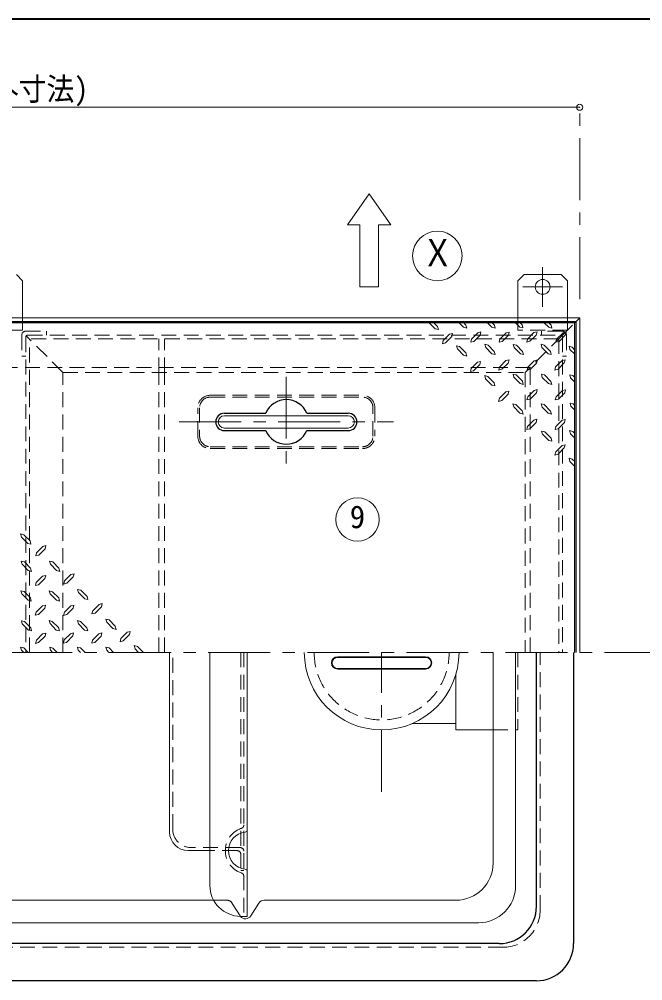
# Model space of a CAD drawing. Units: millimetres at full size, sheet at 1:10; details may follow other scales. Extents: x -2088 to 1962, y -1408 to 1402.
# Drawn here: x -1111 to -607, y 626 to 1402 of the extents above; entities that cross this region are included whole.
import ezdxf
from ezdxf.enums import TextEntityAlignment as Align

# ---------------------------------------------------------------- set-up
doc = ezdxf.new("R2010")
doc.units = ezdxf.units.MM
doc.header["$LTSCALE"] = 10
doc.header["$PDMODE"] = 32
doc.header["$PDSIZE"] = 5
doc.linetypes.add('CHAIN1', pattern=[8, 5, -1, 1, -1])
doc.linetypes.add('DASHED1', pattern=[1.8, 1.2, -0.6])
doc.layers.add('0-0_ﾚｲﾔ1', color=4, linetype='Continuous', lineweight=9)
doc.styles.add('ＭＳ ゴシック', font='')
doc.styles.get('ＭＳ ゴシック').set_extended_font_data('MS Gothic')

msp = doc.modelspace()

# ---------------------------------------------------------------- linework, layer by layer
at = {"layer": '0-0_ﾚｲﾔ1', "color": 1, "lineweight": 40}
msp.add_line((1961.89, 1402.3), (-2088.11, 1402.3), dxfattribs=at)
at = {"layer": '0-0_ﾚｲﾔ1'}
for p, q in [((-658.11, 1331.3), (-1598.11, 1331.3)), ((-1108.11, 1191.3), (-1113.11, 1196.3)), ((-703.11, 1196.3), (-708.11, 1191.3)), ((-703.11, 1196.3), (-673.11, 1196.3)), ((-668.11, 1191.3), (-673.11, 1196.3)), ((-1108.11, 1191.3), (-1108.11, 1161.3)), ((-708.11, 1191.3), (-708.11, 1161.3)), ((-668.11, 1191.3), (-668.11, 1161.3)), ((-779.66, 1157.3), (-774.81, 1152.56)), ((-755.52, 1157.3), (-751.91, 1153.69)), ((-751.83, 1157.3), (-750.06, 1155.53)), ((-732.62, 1157.3), (-729, 1153.69)), ((-728.84, 1157.3), (-727.08, 1155.53)), ((-709.98, 1157.3), (-706.58, 1153.77)), ((-706.34, 1157.3), (-704.66, 1155.62)), ((-686.74, 1157.3), (-683.12, 1153.69)), ((-683.04, 1157.3), (-681.27, 1155.53)), ((-661.11, 1158.3), (-662.11, 1157.3)), ((-749.33, 1153.04), (-751.91, 1153.69)), ((-750.06, 1155.53), (-749.33, 1153.04)), ((-726.43, 1152.96), (-729, 1153.69)), ((-727.08, 1155.53), (-726.43, 1152.96)), ((-704.01, 1153.12), (-706.58, 1153.77)), ((-704.66, 1155.62), (-704.01, 1153.12)), ((-680.55, 1152.96), (-683.12, 1153.69)), ((-681.27, 1155.53), (-680.55, 1152.96)), ((-768.46, 1142.92), (-769.1, 1140.43)), ((-766.53, 1141.07), (-769.1, 1140.43)), ((-766.53, 1141.07), (-761.47, 1146.13)), ((-745.56, 1144.12), (-746.2, 1141.63)), ((-743.63, 1142.28), (-746.2, 1141.63)), ((-743.63, 1142.28), (-738.57, 1147.34)), ((-722.66, 1144.04), (-723.3, 1141.55)), ((-720.73, 1142.2), (-723.3, 1141.55)), ((-720.73, 1142.2), (-715.66, 1147.26)), ((-700.24, 1144.2), (-700.88, 1141.71)), ((-698.31, 1142.36), (-700.88, 1141.71)), ((-698.31, 1142.36), (-693.24, 1147.42)), ((-676.77, 1144.04), (-677.41, 1141.55)), ((-674.84, 1142.2), (-677.41, 1141.55)), ((-674.84, 1142.2), (-669.78, 1147.26)), ((-756.97, 1136.17), (-757.61, 1138.74)), ((-755.12, 1138.1), (-757.61, 1138.74)), ((-756.97, 1136.17), (-751.91, 1131.11)), ((-755.12, 1138.1), (-750.06, 1132.95)), ((-734.07, 1137.37), (-734.71, 1139.95)), ((-732.22, 1139.3), (-734.71, 1139.95)), ((-734.07, 1137.37), (-729, 1132.31)), ((-732.22, 1139.3), (-727.16, 1134.16)), ((-727.16, 1134.16), (-726.43, 1131.67)), ((-711.16, 1137.29), (-711.81, 1139.87)), ((-709.32, 1139.22), (-711.81, 1139.87)), ((-711.16, 1137.29), (-706.1, 1132.23)), ((-709.32, 1139.22), (-704.25, 1134.08)), ((-704.25, 1134.08), (-703.53, 1131.59)), ((-688.74, 1137.45), (-689.39, 1140.03)), ((-686.9, 1139.38), (-689.39, 1140.03)), ((-688.74, 1137.45), (-683.68, 1132.39)), ((-686.9, 1139.38), (-681.83, 1134.24)), ((-681.83, 1134.24), (-681.11, 1131.75)), ((-664.16, 1137.7), (-666.73, 1138.34)), ((-666, 1135.77), (-666.73, 1138.34)), ((-666, 1135.77), (-662.11, 1131.87)), ((-664.16, 1137.7), (-662.11, 1135.35)), ((-749.33, 1130.46), (-751.91, 1131.11)), ((-750.06, 1132.95), (-749.33, 1130.46)), ((-726.43, 1131.67), (-729, 1132.31)), ((-703.53, 1131.59), (-706.1, 1132.23)), ((-681.11, 1131.75), (-683.68, 1132.39)), ((-745.8, 1120.42), (-746.44, 1117.93)), ((-743.87, 1118.57), (-746.44, 1117.93)), ((-743.87, 1118.57), (-738.81, 1123.63)), ((-722.9, 1121.62), (-723.54, 1119.13)), ((-720.97, 1119.78), (-723.54, 1119.13)), ((-720.97, 1119.78), (-715.91, 1124.84)), ((-699.99, 1121.54), (-700.64, 1119.05)), ((-698.07, 1119.7), (-700.64, 1119.05)), ((-698.07, 1119.7), (-693, 1124.76)), ((-677.58, 1121.7), (-678.22, 1119.21)), ((-675.65, 1119.86), (-678.22, 1119.21)), ((-675.65, 1119.86), (-670.58, 1124.92)), ((-734.23, 1112.14), (-734.87, 1114.71)), ((-732.38, 1114.07), (-734.87, 1114.71)), ((-734.23, 1112.14), (-729.16, 1107.08)), ((-732.38, 1114.07), (-727.32, 1108.93)), ((-711.33, 1113.35), (-711.97, 1115.92)), ((-709.48, 1115.28), (-711.97, 1115.92)), ((-711.33, 1113.35), (-706.26, 1108.28)), ((-709.48, 1115.28), (-704.41, 1110.13)), ((-704.41, 1110.13), (-703.69, 1107.64)), ((-688.42, 1113.27), (-689.07, 1115.84)), ((-686.58, 1115.2), (-689.07, 1115.84)), ((-688.42, 1113.27), (-683.36, 1108.2)), ((-686.58, 1115.2), (-681.51, 1110.05)), ((-681.51, 1110.05), (-680.79, 1107.56)), ((-663.67, 1114.71), (-666.24, 1115.36)), ((-665.52, 1112.78), (-666.24, 1115.36)), ((-665.52, 1112.78), (-662.11, 1109.37)), ((-663.67, 1114.71), (-662.11, 1113.15)), ((-726.59, 1106.44), (-729.16, 1107.08)), ((-727.32, 1108.93), (-726.59, 1106.44)), ((-703.69, 1107.64), (-706.26, 1108.28)), ((-680.79, 1107.56), (-683.36, 1108.2)), ((-723.06, 1096.39), (-723.7, 1093.9)), ((-721.13, 1094.54), (-723.7, 1093.9)), ((-721.13, 1094.54), (-716.07, 1099.61)), ((-700.16, 1097.6), (-700.8, 1095.11)), ((-698.23, 1095.75), (-700.8, 1095.11)), ((-698.23, 1095.75), (-693.16, 1100.81)), ((-677.25, 1097.52), (-677.9, 1095.03)), ((-675.33, 1095.67), (-677.9, 1095.03)), ((-675.33, 1095.67), (-670.26, 1100.73)), ((-711.49, 1089.4), (-712.13, 1091.97)), ((-709.64, 1091.33), (-712.13, 1091.97)), ((-711.49, 1089.4), (-706.42, 1084.34)), ((-709.64, 1091.33), (-704.58, 1086.19)), ((-688.58, 1089.32), (-689.23, 1091.89)), ((-686.74, 1091.25), (-689.23, 1091.89)), ((-688.58, 1089.32), (-683.52, 1084.26)), ((-686.74, 1091.25), (-681.67, 1086.11)), ((-663.35, 1091.89), (-665.92, 1092.53)), ((-665.28, 1089.96), (-665.92, 1092.53)), ((-665.28, 1089.96), (-662.11, 1086.79)), ((-663.35, 1091.89), (-662.11, 1090.65)), ((-703.85, 1083.7), (-706.42, 1084.34)), ((-704.58, 1086.19), (-703.85, 1083.7)), ((-680.95, 1083.62), (-683.52, 1084.26)), ((-681.67, 1086.11), (-680.95, 1083.62)), ((-700.32, 1073.65), (-700.96, 1071.16)), ((-698.39, 1071.8), (-700.96, 1071.16)), ((-698.39, 1071.8), (-693.33, 1076.87)), ((-677.41, 1073.57), (-678.06, 1071.08)), ((-675.49, 1071.72), (-678.06, 1071.08)), ((-675.49, 1071.72), (-670.42, 1076.78)), ((-686.33, 1069.31), (-688.91, 1069.95)), ((-688.18, 1067.38), (-688.91, 1069.95)), ((-688.18, 1067.38), (-683.12, 1062.4)), ((-686.33, 1069.31), (-681.27, 1064.25)), ((-681.27, 1064.25), (-680.55, 1061.68)), ((-663.75, 1069.63), (-666.33, 1070.28)), ((-665.6, 1067.7), (-666.33, 1070.28)), ((-665.6, 1067.7), (-662.11, 1064.07)), ((-663.75, 1069.63), (-662.11, 1067.99)), ((-680.55, 1061.68), (-683.12, 1062.4)), ((-677.49, 1053.16), (-672.43, 1058.22)), ((-675.57, 1051.31), (-670.58, 1056.37)), ((-677.49, 1053.16), (-678.14, 1050.59)), ((-675.57, 1051.31), (-678.14, 1050.59)), ((-664.16, 1047.37), (-666.73, 1048.02)), ((-666, 1045.45), (-666.73, 1048.02)), ((-666, 1045.45), (-662.11, 1041.39)), ((-664.16, 1047.37), (-662.11, 1045.33)), ((-1109.66, 986.93), (-1107.09, 986.2)), ((-1108.94, 984.36), (-1109.66, 986.93)), ((-1102.03, 981.22), (-1107.09, 986.2)), ((-1103.88, 979.29), (-1108.94, 984.36)), ((-1103.88, 979.29), (-1101.31, 978.65)), ((-1102.03, 981.22), (-1101.31, 978.65)), ((-1091.83, 976.8), (-1096.89, 971.74)), ((-1091.83, 976.8), (-1089.25, 977.45)), ((-1089.9, 974.95), (-1089.25, 977.45)), ((-1109.26, 964.99), (-1106.69, 964.35)), ((-1108.54, 962.5), (-1109.26, 964.99)), ((-1103.48, 957.36), (-1108.54, 962.5)), ((-1101.63, 959.28), (-1106.69, 964.35)), ((-1086.36, 964.91), (-1083.79, 964.27)), ((-1085.64, 962.42), (-1086.36, 964.91)), ((-1080.58, 957.28), (-1085.64, 962.42)), ((-1078.73, 959.2), (-1083.79, 964.27)), ((-1103.48, 957.36), (-1100.99, 956.71)), ((-1101.63, 959.28), (-1100.99, 956.71)), ((-1080.58, 957.28), (-1078.08, 956.63)), ((-1078.73, 959.2), (-1078.08, 956.63)), ((-1069.08, 954.06), (-1066.51, 954.7)), ((-1067.16, 952.21), (-1066.51, 954.7)), ((-1091.99, 952.86), (-1097.05, 947.79)), ((-1091.99, 952.86), (-1089.41, 953.5)), ((-1090.06, 951.01), (-1089.41, 953.5)), ((-1069.08, 954.06), (-1074.15, 949)), ((-1109.42, 941.04), (-1106.85, 940.4)), ((-1108.7, 938.55), (-1109.42, 941.04)), ((-1101.79, 935.34), (-1106.85, 940.4)), ((-1086.52, 940.96), (-1083.95, 940.32)), ((-1085.8, 938.47), (-1086.52, 940.96)), ((-1078.89, 935.26), (-1083.95, 940.32)), ((-1063.62, 942.17), (-1061.05, 941.53)), ((-1062.9, 939.68), (-1063.62, 942.17)), ((-1057.83, 934.53), (-1062.9, 939.68)), ((-1055.99, 936.46), (-1061.05, 941.53)), ((-1103.64, 933.41), (-1108.7, 938.55)), ((-1103.64, 933.41), (-1101.15, 932.77)), ((-1101.79, 935.34), (-1101.15, 932.77)), ((-1080.74, 933.33), (-1085.8, 938.47)), ((-1080.74, 933.33), (-1078.24, 932.69)), ((-1078.89, 935.26), (-1078.24, 932.69)), ((-1057.83, 934.53), (-1055.34, 933.89)), ((-1055.99, 936.46), (-1055.34, 933.89)), ((-1092.15, 928.91), (-1097.21, 923.85)), ((-1092.15, 928.91), (-1089.58, 929.55)), ((-1090.22, 927.06), (-1089.58, 929.55)), ((-1069.24, 928.83), (-1074.31, 923.77)), ((-1069.24, 928.83), (-1066.67, 929.47)), ((-1067.32, 926.98), (-1066.67, 929.47)), ((-1046.34, 930.03), (-1051.41, 924.97)), ((-1046.34, 930.03), (-1043.77, 930.68)), ((-1044.41, 928.19), (-1043.77, 930.68)), ((-1109.1, 916.86), (-1106.53, 916.21)), ((-1108.38, 914.37), (-1109.1, 916.86)), ((-1101.47, 911.15), (-1106.53, 916.21)), ((-1086.68, 917.02), (-1084.11, 916.37)), ((-1085.96, 914.53), (-1086.68, 917.02)), ((-1079.05, 911.31), (-1084.11, 916.37)), ((-1063.78, 916.94), (-1061.21, 916.29)), ((-1063.06, 914.45), (-1063.78, 916.94)), ((-1056.15, 911.23), (-1061.21, 916.29)), ((-1040.88, 918.14), (-1038.31, 917.5)), ((-1040.16, 915.65), (-1040.88, 918.14)), ((-1033.24, 912.44), (-1038.31, 917.5)), ((-1103.32, 909.22), (-1108.38, 914.37)), ((-1103.32, 909.22), (-1100.83, 908.58)), ((-1101.47, 911.15), (-1100.83, 908.58)), ((-1080.9, 909.38), (-1085.96, 914.53)), ((-1080.9, 909.38), (-1078.41, 908.74)), ((-1079.05, 911.31), (-1078.41, 908.74)), ((-1057.99, 909.3), (-1063.06, 914.45)), ((-1057.99, 909.3), (-1055.5, 908.66)), ((-1056.15, 911.23), (-1055.5, 908.66)), ((-1035.09, 910.51), (-1040.16, 915.65)), ((-1035.09, 910.51), (-1032.6, 909.87)), ((-1033.24, 912.44), (-1032.6, 909.87)), ((-1023.68, 907.53), (-1021.11, 908.18)), ((-1021.75, 905.69), (-1021.11, 908.18)), ((-1091.91, 906.25), (-1096.97, 901.19)), ((-1091.91, 906.25), (-1089.33, 906.89)), ((-1089.98, 904.4), (-1089.33, 906.89)), ((-1069.49, 906.41), (-1074.55, 901.35)), ((-1069.49, 906.41), (-1066.91, 907.05)), ((-1067.56, 904.56), (-1066.91, 907.05)), ((-1046.58, 906.33), (-1051.65, 901.27)), ((-1046.58, 906.33), (-1044.01, 906.97)), ((-1044.66, 904.48), (-1044.01, 906.97)), ((-1023.68, 907.53), (-1028.74, 902.47)), ((-1109.66, 895.64), (-1107.09, 894.92)), ((-1108.94, 893.07), (-1109.66, 895.64)), ((-1107.17, 891.3), (-1108.94, 893.07)), ((-1103.48, 891.3), (-1107.09, 894.92)), ((-1086.2, 895.48), (-1083.63, 894.84)), ((-1085.56, 892.99), (-1086.2, 895.48)), ((-1083.87, 891.3), (-1085.56, 892.99)), ((-1080.23, 891.3), (-1083.63, 894.84)), ((-1063.78, 895.64), (-1061.21, 894.92)), ((-1063.14, 893.07), (-1063.78, 895.64)), ((-1061.37, 891.3), (-1063.14, 893.07)), ((-1057.59, 891.3), (-1061.21, 894.92)), ((-1040.88, 895.56), (-1038.31, 894.92)), ((-1040.16, 893.07), (-1040.88, 895.56)), ((-1038.39, 891.3), (-1040.16, 893.07)), ((-1034.69, 891.3), (-1038.31, 894.92)), ((-1010.55, 891.3), (-1015.41, 896.04)), ((-989.36, 891.3), (-989.36, 746.3)), ((-853.61, 887.8), (-782.61, 887.8)), ((-728.11, 721.3), (-728.11, 891.3)), ((-709.89, 703.09), (-709.89, 891.3)), ((-853.61, 877.8), (-782.61, 877.8)), ((-758.11, 873.8), (-758.11, 828.8)), ((-758.11, 833.8), (-793.61, 833.8)), ((-758.11, 828.8), (-728.11, 828.8)), ((-926.86, 714.87), (-926.86, 747.73)), ((-974.36, 731.3), (-956.86, 731.3)), ((-1302.42, 691.3), (-953.79, 691.3)), ((-913.11, 691.3), (-758.11, 691.3)), ((-917.33, 688.98), (-923.88, 678.63)), ((-739.89, 673.09), (-1516.32, 673.09))]:
    msp.add_line(p, q, dxfattribs=at)
at = {"layer": '0-0_ﾚｲﾔ1', "linetype": 'CHAIN1'}
for p, q in [((-658.11, 1176.3), (-658.11, 1331.3)), ((-688.11, 1202.3), (-688.11, 1170.3)), ((-704.11, 1186.3), (-672.11, 1186.3)), ((-895.11, 1113.8), (-895.11, 1040.8)), ((-981.61, 1077.3), (-808.61, 1077.3)), ((-1918.11, 891.3), (-313.11, 891.3)), ((-818.11, 778.8), (-818.11, 891.3))]:
    msp.add_line(p, q, dxfattribs=at)
at = {"layer": '0-0_ﾚｲﾔ1', "color": 7, "lineweight": 18}
for p, q in [((-828.11, 1261.3), (-845.61, 1236.3)), ((-828.11, 1261.3), (-810.61, 1236.3)), ((-820.61, 1186.3), (-820.61, 1236.3)), ((-810.61, 1236.3), (-820.61, 1236.3)), ((-820.61, 1186.3), (-835.61, 1186.3)), ((-658.11, 1161.3), (-1598.11, 1161.3)), ((-661.11, 1158.3), (-1595.11, 1158.3)), ((-661.11, 1158.3), (-658.11, 1161.3)), ((-661.11, 1158.3), (-661.11, 891.3)), ((-658.11, 1161.3), (-658.11, 891.3)), ((-945.11, 1082.3), (-845.11, 1082.3)), ((-945.11, 1072.3), (-845.11, 1072.3)), ((-956.86, 891.3), (-956.86, 703.3)), ((-926.86, 891.3), (-926.86, 747.73)), ((-853.61, 887.3), (-782.61, 887.3)), ((-853.61, 878.3), (-782.61, 878.3)), ((-926.86, 714.87), (-926.86, 678.3)), ((-931.86, 678.3), (-926.86, 678.3))]:
    msp.add_line(p, q, dxfattribs=at)
at = {"layer": '0-0_ﾚｲﾔ1', "color": 5, "lineweight": 25}
for p, q in [((-662.11, 1157.3), (-1594.11, 1157.3)), ((-662.11, 891.3), (-662.11, 1157.3)), ((-945.11, 1084.3), (-911.69, 1084.3)), ((-878.52, 1084.3), (-845.11, 1084.3)), ((-945.11, 1070.3), (-911.69, 1070.3)), ((-878.52, 1070.3), (-845.11, 1070.3)), ((-693.11, 686.3), (-693.11, 891.3)), ((-663.11, 891.3), (-663.11, 656.3)), ((-723.11, 656.3), (-1533.11, 656.3)), ((-693.11, 626.3), (-1563.11, 626.3))]:
    msp.add_line(p, q, dxfattribs=at)
at = {"layer": '0-0_ﾚｲﾔ1', "linetype": 'DASHED1'}
for p, q in [((-1108.11, 1161.3), (-1108.11, 1151.3)), ((-708.11, 1161.3), (-708.11, 1151.3)), ((-672.57, 1146.83), (-662.11, 1157.3)), ((-668.11, 1161.3), (-668.11, 1151.3)), ((-1108.11, 1151.3), (-1148.11, 1151.3)), ((-1105.61, 1150.5), (-1088.81, 1150.5)), ((-1088.81, 1150.5), (-1088.81, 1147.3)), ((-668.11, 1151.3), (-708.11, 1151.3)), ((-688.91, 1150.5), (-688.91, 1147.3)), ((-672.11, 1150.5), (-688.91, 1150.5)), ((-1108.81, 1147.3), (-1108.81, 1130.5)), ((-675.11, 1144.3), (-1102.61, 1144.3)), ((-1102.61, 891.3), (-1102.61, 1144.3)), ((-998.11, 1117.3), (-998.11, 1144.3)), ((-993.61, 1117.3), (-993.61, 1144.3)), ((-675.11, 1144.3), (-675.11, 891.3)), ((-668.91, 1147.3), (-668.91, 1130.5)), ((-1105.61, 1130.5), (-1108.81, 1130.5)), ((-672.11, 1130.5), (-668.91, 1130.5)), ((-698.11, 1121.3), (-1558.11, 1121.3)), ((-698.11, 891.3), (-698.11, 1121.3)), ((-986.86, 748.8), (-986.86, 891.3)), ((-931.86, 891.3), (-931.86, 715.3)), ((-929.36, 891.3), (-929.36, 678.3)), ((-708.11, 891.3), (-708.11, 828.8)), ((-728.11, 828.8), (-708.11, 828.8)), ((-932.36, 733.8), (-971.86, 733.8)), ((-934.86, 731.3), (-956.86, 731.3)), ((-931.86, 715.3), (-929.36, 715.3)), ((-953.79, 691.3), (-943.11, 691.3)), ((-932.33, 678.63), (-938.88, 688.98))]:
    msp.add_line(p, q, dxfattribs=at)
at = {"layer": '0-0_ﾚｲﾔ1', "color": 7, "linetype": 'DASHED1', "lineweight": 18}
for p, q in [((-1105.61, 1145.7), (-1105.61, 891.3)), ((-1075.61, 1117.3), (-1105.14, 1146.83)), ((-1104.01, 1147.3), (-673.71, 1147.3)), ((-672.57, 1146.83), (-702.11, 1117.3)), ((-672.11, 1145.7), (-672.11, 891.3)), ((-1075.61, 1117.3), (-702.11, 1117.3)), ((-1075.61, 891.3), (-1075.61, 1117.3)), ((-998.11, 891.3), (-998.11, 1117.3)), ((-993.61, 891.3), (-993.61, 1117.3)), ((-702.11, 1117.3), (-702.11, 891.3)), ((-956.61, 1098.8), (-833.61, 1098.8)), ((-956.61, 1097.3), (-833.61, 1097.3)), ((-966.61, 1065.8), (-966.61, 1088.8)), ((-965.11, 1088.8), (-965.11, 1065.8)), ((-825.11, 1065.8), (-825.11, 1088.8)), ((-823.61, 1088.8), (-823.61, 1065.8)), ((-956.61, 1057.3), (-833.61, 1057.3)), ((-956.61, 1055.8), (-833.61, 1055.8)), ((-690.11, 683.3), (-690.11, 891.3)), ((-720.11, 653.3), (-1536.11, 653.3))]:
    msp.add_line(p, q, dxfattribs=at)
at = {"layer": '0-0_ﾚｲﾔ1', "color": 7, "lineweight": 18}
msp.add_lwpolyline([(-835.61, 1186.3), (-835.61, 1236.3), (-845.61, 1236.3)], dxfattribs=at)
at = {"layer": '0-0_ﾚｲﾔ1'}
for points in [[(-775.85, 1157.3), (-772.96, 1154.41), (-772.24, 1151.84), (-774.81, 1152.56)], [(-768.46, 1142.92), (-763.32, 1148.06), (-760.83, 1148.7), (-761.47, 1146.13)], [(-745.56, 1144.12), (-740.41, 1149.27), (-737.92, 1149.91), (-738.57, 1147.34)], [(-722.66, 1144.04), (-717.51, 1149.19), (-715.02, 1149.83), (-715.66, 1147.26)], [(-700.24, 1144.2), (-695.09, 1149.35), (-692.6, 1149.99), (-693.24, 1147.42)], [(-676.77, 1144.04), (-671.63, 1149.19), (-669.14, 1149.83), (-669.78, 1147.26)], [(-745.8, 1120.42), (-740.66, 1125.56), (-738.16, 1126.2), (-738.81, 1123.63)], [(-722.9, 1121.62), (-717.75, 1126.77), (-715.26, 1127.41), (-715.91, 1124.84)], [(-699.99, 1121.54), (-694.85, 1126.69), (-692.36, 1127.33), (-693, 1124.76)], [(-677.58, 1121.7), (-672.43, 1126.85), (-669.94, 1127.49), (-670.58, 1124.92)], [(-723.06, 1096.39), (-717.91, 1101.53), (-715.42, 1102.18), (-716.07, 1099.61)], [(-700.16, 1097.6), (-695.01, 1102.74), (-692.52, 1103.38), (-693.16, 1100.81)], [(-677.25, 1097.52), (-672.11, 1102.66), (-669.62, 1103.3), (-670.26, 1100.73)], [(-700.32, 1073.65), (-695.17, 1078.79), (-692.68, 1079.44), (-693.33, 1076.87)], [(-677.41, 1073.57), (-672.27, 1078.71), (-669.78, 1079.36), (-670.42, 1076.78)], [(-672.43, 1058.22), (-669.86, 1058.95), (-670.58, 1056.37)], [(-1089.9, 974.95), (-1095.04, 969.81), (-1097.53, 969.17), (-1096.89, 971.74)], [(-1090.06, 951.01), (-1095.2, 945.87), (-1097.69, 945.22), (-1097.05, 947.79)], [(-1067.16, 952.21), (-1072.3, 947.07), (-1074.79, 946.43), (-1074.15, 949)], [(-1090.22, 927.06), (-1095.36, 921.92), (-1097.85, 921.28), (-1097.21, 923.85)], [(-1067.32, 926.98), (-1072.46, 921.84), (-1074.95, 921.2), (-1074.31, 923.77)], [(-1044.41, 928.19), (-1049.56, 923.04), (-1052.05, 922.4), (-1051.41, 924.97)], [(-1089.98, 904.4), (-1095.12, 899.26), (-1097.61, 898.62), (-1096.97, 901.19)], [(-1067.56, 904.56), (-1072.7, 899.42), (-1075.19, 898.78), (-1074.55, 901.35)], [(-1044.66, 904.48), (-1049.8, 899.34), (-1052.29, 898.7), (-1051.65, 901.27)], [(-1021.75, 905.69), (-1026.9, 900.54), (-1029.39, 899.9), (-1028.74, 902.47)], [(-1014.36, 891.3), (-1017.25, 894.2), (-1017.98, 896.77), (-1015.41, 896.04)]]:
    msp.add_lwpolyline(points, dxfattribs=at)
at = {"layer": '0-0_ﾚｲﾔ1', "color": 7, "lineweight": 18}
for centre, radius in [((-773.11, 1211.3), 20), ((-837.64, 998.57), 17.5)]:
    msp.add_circle(centre, radius, dxfattribs=at)
at = {"layer": '0-0_ﾚｲﾔ1'}
msp.add_circle((-688.11, 1186.3), 6, dxfattribs=at)
at = {"layer": '0-0_ﾚｲﾔ1', "linetype": 'DASHED1'}
for centre, radius, start, end in [((-1105.61, 1147.3), 3.2, 90, 180), ((-672.11, 1147.3), 3.2, 0, 90), ((-818.11, 891.3), 54.5, 180, 360), ((-971.86, 748.8), 15, 180, 270), ((-925.36, 731.3), 19, 108.553, 251.447), ((-932.36, 752.16), 3, 288.553, 360), ((-934.86, 728.3), 3, 0, 90), ((-932.36, 730.8), 3, 0, 90), ((-932.36, 710.45), 3, 0, 71.447), ((-943.11, 686.3), 5, 32.33353, 90), ((-928.11, 681.3), 5, 212.33353, 216.85186)]:
    msp.add_arc(centre, radius, start, end, dxfattribs=at)
at = {"layer": '0-0_ﾚｲﾔ1', "color": 7, "linetype": 'DASHED1', "lineweight": 18}
for centre, radius, start, end in [((-1104.01, 1145.7), 1.6, 90, 180), ((-673.71, 1145.7), 1.6, 0, 90), ((-956.61, 1088.8), 10, 90, 180), ((-956.61, 1088.8), 8.5, 90, 180), ((-833.61, 1088.8), 10, 0, 90), ((-833.61, 1088.8), 8.5, 0, 90), ((-956.61, 1065.8), 10, 180, 270), ((-956.61, 1065.8), 8.5, 180, 270), ((-833.61, 1065.8), 10, 270, 0), ((-833.61, 1065.8), 8.5, 270, 0), ((-720.11, 683.3), 30, 270, 0)]:
    msp.add_arc(centre, radius, start, end, dxfattribs=at)
at = {"layer": '0-0_ﾚｲﾔ1', "color": 5, "lineweight": 25}
for centre, radius, start, end in [((-895.11, 1077.3), 18, 22.88538, 157.11462), ((-945.11, 1077.3), 7, 90, 270), ((-845.11, 1077.3), 7, 270, 90), ((-895.11, 1077.3), 18, 202.88538, 337.11462), ((-723.11, 686.3), 30, 270, 0), ((-693.11, 656.3), 30, 270, 0)]:
    msp.add_arc(centre, radius, start, end, dxfattribs=at)
at = {"layer": '0-0_ﾚｲﾔ1', "color": 7, "lineweight": 18}
for centre, radius, start, end in [((-945.11, 1077.3), 5, 90, 270), ((-845.11, 1077.3), 5, 270, 90), ((-818.11, 891.3), 62.5, 180, 360), ((-853.61, 882.8), 4.5, 90, 270), ((-782.61, 882.8), 4.5, 270, 90), ((-926.86, 731.3), 15, 95.21591, 264.78409), ((-928.36, 747.73), 1.5, 275.21591, 0), ((-928.36, 714.87), 1.5, 0, 84.78409), ((-931.86, 703.3), 25, 180, 270)]:
    msp.add_arc(centre, radius, start, end, dxfattribs=at)
at = {"layer": '0-0_ﾚｲﾔ1'}
for centre, radius, start, end in [((-853.61, 882.8), 5, 90, 270), ((-782.61, 882.8), 5, 270, 90), ((-974.36, 746.3), 15, 180, 270), ((-758.11, 721.3), 30, 270, 0), ((-739.89, 703.09), 30, 270, 0), ((-913.11, 686.3), 5, 90, 147.66647), ((-928.11, 681.3), 5, 216.85186, 327.66647)]:
    msp.add_arc(centre, radius, start, end, dxfattribs=at)
at = {"layer": '0-0_ﾚｲﾔ1', "color": 1}
msp.add_point((-658.11, 1331.3), dxfattribs=at)

# ---------------------------------------------------------------- texts
at = {"layer": '0-0_ﾚｲﾔ1', "color": 7, "style": 'ＭＳ ゴシック'}
for s, height, width, p in [('940(枠外寸法)', 18.33, 0.9, (-1201.23, 1331.3)), ('Ｘ', 21.99, 0.85, (-785.61, 1196.3))]:
    msp.add_text(s, height=height, dxfattribs=dict(at, width=width)).set_placement(p, align=Align.BOTTOM_LEFT)
msp.add_text('9', height=18.33, dxfattribs=at).set_placement((-843.89, 986.07), align=Align.BOTTOM_LEFT)

doc.saveas('drawing.dxf')
